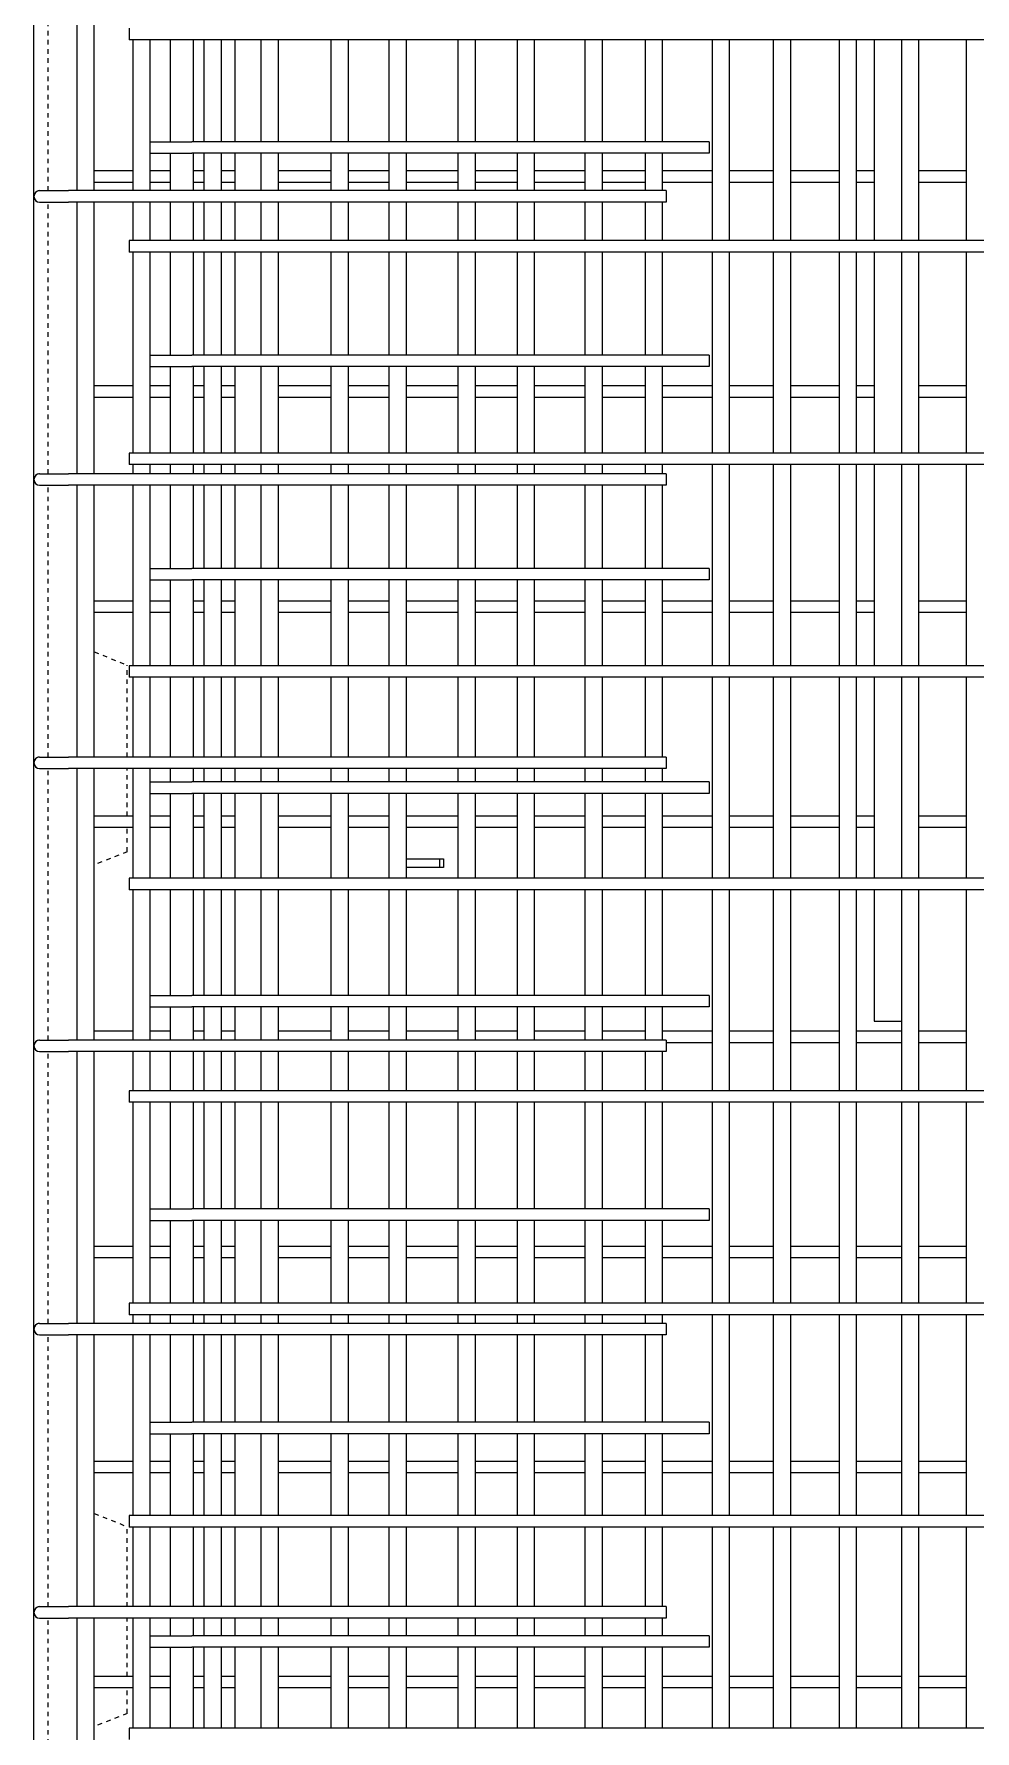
# Model space of a CAD drawing. Header units: millimetres. Extents: x -22025 to -1429, y -2879 to 29261.
# Drawn here: x -20245 to -19590, y 1601 to 2783 of the extents above; entities that cross this region are included whole.
import ezdxf

# ---------------------------------------------------------------- set-up
doc = ezdxf.new("R2010")
doc.units = ezdxf.units.MM
doc.linetypes.add('Dash', pattern=[6.36, 3.18, -3.18])
for name, color, linetype, lineweight in [('A-GENM', 13, 'Continuous', 18), ('A-WALL', 113, 'Continuous', 25), ('A-WALL-HDLN', 110, 'Dash', 25), ('S-RBAR', 171, 'Continuous', 18)]:
    doc.layers.add(name, color=color, linetype=linetype, lineweight=lineweight)

# ---------------------------------------------------------------- blocks, each defined once
blk = doc.blocks.new('RR spread anchor face based - RR-SA-1_4-160-V1-Elevation Front Copy 1')
at = {"layer": 'A-GENM'}
for p, q in [((-19985.3, -447), (-19962.1, -447)), ((-19962.1, -447), (-19959.6, -447)), ((-19962.1, -453), (-19962.1, -447)), ((-19959.6, -447), (-19959.6, -453)), ((-19962.1, -453), (-19985.3, -453)), ((-19959.6, -453), (-19962.1, -453))]:
    blk.add_line(p, q, dxfattribs=at)

msp = doc.modelspace()

# ---------------------------------------------------------------- linework, layer by layer
at = {"layer": 'A-WALL'}
msp.add_line((-20244.6, -1395), (-20244.6, 7660), dxfattribs=at)
at = {"layer": 'A-WALL-HDLN'}
for p, q in [((-20234.6, 2673.4), (-20234.6, 2862.7)), ((-20234.6, 2476.2), (-20234.6, 2665.4)), ((-20234.6, 2279), (-20234.6, 2468.2)), ((-20202.6, 2352.2), (-20179.6, 2343)), ((-20179.6, 2279), (-20179.6, 2343)), ((-20234.6, 2081.8), (-20234.6, 2271)), ((-20179.6, 2237.8), (-20179.6, 2271)), ((-20179.6, 2213), (-20179.6, 2229.8)), ((-20179.6, 2213), (-20202.6, 2203.8)), ((-20234.6, 1884.6), (-20234.6, 2073.8)), ((-20234.6, 1687.3), (-20234.6, 1876.6)), ((-20202.6, 1752.2), (-20179.6, 1743)), ((-20179.6, 1687.3), (-20179.6, 1743)), ((-20234.6, 1490.1), (-20234.6, 1679.3)), ((-20179.6, 1638.7), (-20179.6, 1679.3)), ((-20179.6, 1613), (-20179.6, 1630.7)), ((-20179.6, 1613), (-20202.6, 1603.8))]:
    msp.add_line(p, q, dxfattribs=at)
at = {"layer": 'S-RBAR'}
for p, q in [((-20214.6, 2673.4), (-20214.6, 2862.7)), ((-20202.6, 2673.4), (-20202.6, 2862.7)), ((-20178.4, 2786.5), (-20178.4, 2778.5)), ((-19004.6, 2778.5), (-20178.4, 2778.5)), ((-20175.6, 2673.4), (-20175.6, 2778.5)), ((-20163.6, 2673.4), (-20163.6, 2778.5)), ((-20149.6, 2707.5), (-20149.6, 2778.5)), ((-20133.6, 2707.5), (-20133.6, 2778.5)), ((-20126.1, 2707.5), (-20126.1, 2778.5)), ((-20114.1, 2707.5), (-20114.1, 2778.5)), ((-20104.6, 2707.5), (-20104.6, 2778.5)), ((-20086.4, 2707.5), (-20086.4, 2778.5)), ((-20074.4, 2707.5), (-20074.4, 2778.5)), ((-20037.7, 2707.5), (-20037.7, 2778.5)), ((-20025.7, 2707.5), (-20025.7, 2778.5)), ((-19997.3, 2707.5), (-19997.3, 2778.5)), ((-19985.3, 2707.5), (-19985.3, 2778.5)), ((-19949.3, 2707.5), (-19949.3, 2778.5)), ((-19937.3, 2707.5), (-19937.3, 2778.5)), ((-19908.1, 2707.5), (-19908.1, 2778.5)), ((-19896.1, 2707.5), (-19896.1, 2778.5)), ((-19860.9, 2707.5), (-19860.9, 2778.5)), ((-19848.9, 2707.5), (-19848.9, 2778.5)), ((-19819, 2707.5), (-19819, 2778.5)), ((-19807, 2707.5), (-19807, 2778.5)), ((-19772.4, 2638.6), (-19772.4, 2778.5)), ((-19760.4, 2638.6), (-19760.4, 2778.5)), ((-19729.8, 2638.6), (-19729.8, 2778.5)), ((-19717.8, 2638.6), (-19717.8, 2778.5)), ((-19684, 2638.6), (-19684, 2778.5)), ((-19672, 2638.6), (-19672, 2778.5)), ((-19659.7, 2778.5), (-19659.7, 2638.6)), ((-19640.6, 2638.6), (-19640.6, 2778.5)), ((-19628.6, 2638.6), (-19628.6, 2778.5)), ((-19595.6, 2638.6), (-19595.6, 2778.5)), ((-20164.1, 2707.5), (-20134.6, 2707.5)), ((-19774.6, 2707.5), (-20134.6, 2707.5)), ((-19774.6, 2707.5), (-19774.6, 2699.5)), ((-20164.1, 2699.5), (-20134.6, 2699.5)), ((-20149.6, 2673.4), (-20149.6, 2699.5)), ((-19774.6, 2699.5), (-20134.6, 2699.5)), ((-20133.6, 2673.4), (-20133.6, 2699.5)), ((-20126.1, 2673.4), (-20126.1, 2699.5)), ((-20114.1, 2673.4), (-20114.1, 2699.5)), ((-20104.6, 2673.4), (-20104.6, 2699.5)), ((-20086.4, 2673.4), (-20086.4, 2699.5)), ((-20074.4, 2673.4), (-20074.4, 2699.5)), ((-20037.7, 2673.4), (-20037.7, 2699.5)), ((-20025.7, 2673.4), (-20025.7, 2699.5)), ((-19997.3, 2673.4), (-19997.3, 2699.5)), ((-19985.3, 2673.4), (-19985.3, 2699.5)), ((-19949.3, 2673.4), (-19949.3, 2699.5)), ((-19937.3, 2673.4), (-19937.3, 2699.5)), ((-19908.1, 2673.4), (-19908.1, 2699.5)), ((-19896.1, 2673.4), (-19896.1, 2699.5)), ((-19860.9, 2673.4), (-19860.9, 2699.5)), ((-19848.9, 2673.4), (-19848.9, 2699.5)), ((-19819, 2673.4), (-19819, 2699.5)), ((-19807, 2673.4), (-19807, 2699.5)), ((-20175.8, 2687.2), (-20202.6, 2687.2)), ((-20149.6, 2687.2), (-20163.6, 2687.2)), ((-20126.1, 2687.2), (-20133.6, 2687.2)), ((-20104.6, 2687.2), (-20114.1, 2687.2)), ((-20037.7, 2687.2), (-20074.4, 2687.2)), ((-19997.3, 2687.2), (-20025.7, 2687.2)), ((-19949.3, 2687.2), (-19985.3, 2687.2)), ((-19908.1, 2687.2), (-19937.3, 2687.2)), ((-19860.9, 2687.2), (-19896.1, 2687.2)), ((-19819, 2687.2), (-19848.9, 2687.2)), ((-19772.4, 2687.2), (-19807, 2687.2)), ((-19729.8, 2687.2), (-19760.4, 2687.2)), ((-19684, 2687.2), (-19717.8, 2687.2)), ((-19659.7, 2687.2), (-19672, 2687.2)), ((-19595.6, 2687.2), (-19628.6, 2687.2)), ((-20240.6, 2673.4), (-20220.6, 2673.4)), ((-19804.6, 2673.4), (-20220.6, 2673.4)), ((-20175.8, 2679.2), (-20202.6, 2679.2)), ((-20149.6, 2679.2), (-20163.6, 2679.2)), ((-20126.1, 2679.2), (-20133.6, 2679.2)), ((-20104.6, 2679.2), (-20114.1, 2679.2)), ((-20037.7, 2679.2), (-20074.4, 2679.2)), ((-19997.3, 2679.2), (-20025.7, 2679.2)), ((-19949.3, 2679.2), (-19985.3, 2679.2)), ((-19908.1, 2679.2), (-19937.3, 2679.2)), ((-19860.9, 2679.2), (-19896.1, 2679.2)), ((-19819, 2679.2), (-19848.9, 2679.2)), ((-19772.4, 2679.2), (-19807, 2679.2)), ((-19804.6, 2673.4), (-19804.6, 2665.4)), ((-19729.8, 2679.2), (-19760.4, 2679.2)), ((-19684, 2679.2), (-19717.8, 2679.2)), ((-19659.7, 2679.2), (-19672, 2679.2)), ((-19595.6, 2679.2), (-19628.6, 2679.2)), ((-20240.6, 2665.4), (-20220.6, 2665.4)), ((-19804.6, 2665.4), (-20220.6, 2665.4)), ((-20214.6, 2476.2), (-20214.6, 2665.4)), ((-20202.6, 2476.2), (-20202.6, 2665.4)), ((-20175.6, 2638.6), (-20175.6, 2665.4)), ((-20163.6, 2638.6), (-20163.6, 2665.4)), ((-20149.6, 2638.6), (-20149.6, 2665.4)), ((-20133.6, 2638.6), (-20133.6, 2665.4)), ((-20126.1, 2638.6), (-20126.1, 2665.4)), ((-20114.1, 2638.6), (-20114.1, 2665.4)), ((-20104.6, 2638.6), (-20104.6, 2665.4)), ((-20086.4, 2638.6), (-20086.4, 2665.4)), ((-20074.4, 2638.6), (-20074.4, 2665.4)), ((-20037.7, 2638.6), (-20037.7, 2665.4)), ((-20025.7, 2638.6), (-20025.7, 2665.4)), ((-19997.3, 2638.6), (-19997.3, 2665.4)), ((-19985.3, 2638.6), (-19985.3, 2665.4)), ((-19949.3, 2638.6), (-19949.3, 2665.4)), ((-19937.3, 2638.6), (-19937.3, 2665.4)), ((-19908.1, 2638.6), (-19908.1, 2665.4)), ((-19896.1, 2638.6), (-19896.1, 2665.4)), ((-19860.9, 2638.6), (-19860.9, 2665.4)), ((-19848.9, 2638.6), (-19848.9, 2665.4)), ((-19819, 2638.6), (-19819, 2665.4)), ((-19807, 2638.6), (-19807, 2665.4)), ((-19004.6, 2638.6), (-20178.4, 2638.6)), ((-20178.4, 2638.6), (-20178.4, 2630.6)), ((-19004.6, 2630.6), (-20178.4, 2630.6)), ((-20175.6, 2490.6), (-20175.6, 2630.6)), ((-20163.6, 2490.6), (-20163.6, 2630.6)), ((-20149.6, 2558.9), (-20149.6, 2630.6)), ((-20133.6, 2558.9), (-20133.6, 2630.6)), ((-20126.1, 2558.9), (-20126.1, 2630.6)), ((-20114.1, 2558.9), (-20114.1, 2630.6)), ((-20104.6, 2558.9), (-20104.6, 2630.6)), ((-20086.4, 2558.9), (-20086.4, 2630.6)), ((-20074.4, 2558.9), (-20074.4, 2630.6)), ((-20037.7, 2558.9), (-20037.7, 2630.6)), ((-20025.7, 2558.9), (-20025.7, 2630.6)), ((-19997.3, 2558.9), (-19997.3, 2630.6)), ((-19985.3, 2558.9), (-19985.3, 2630.6)), ((-19949.3, 2558.9), (-19949.3, 2630.6)), ((-19937.3, 2558.9), (-19937.3, 2630.6)), ((-19908.1, 2558.9), (-19908.1, 2630.6)), ((-19896.1, 2558.9), (-19896.1, 2630.6)), ((-19860.9, 2558.9), (-19860.9, 2630.6)), ((-19848.9, 2558.9), (-19848.9, 2630.6)), ((-19819, 2558.9), (-19819, 2630.6)), ((-19807, 2558.9), (-19807, 2630.6)), ((-19772.4, 2490.6), (-19772.4, 2630.6)), ((-19760.4, 2490.6), (-19760.4, 2630.6)), ((-19729.8, 2490.6), (-19729.8, 2630.6)), ((-19717.8, 2490.6), (-19717.8, 2630.6)), ((-19684, 2490.6), (-19684, 2630.6)), ((-19672, 2490.6), (-19672, 2630.6)), ((-19659.7, 2630.6), (-19659.7, 2490.6)), ((-19640.6, 2490.6), (-19640.6, 2630.6)), ((-19628.6, 2490.6), (-19628.6, 2630.6)), ((-19595.6, 2490.6), (-19595.6, 2630.6)), ((-20164.1, 2558.9), (-20134.6, 2558.9)), ((-19774.6, 2558.9), (-20134.6, 2558.9)), ((-19774.6, 2558.9), (-19774.6, 2550.9)), ((-20164.1, 2550.9), (-20134.6, 2550.9)), ((-20149.6, 2490.6), (-20149.6, 2550.9)), ((-19774.6, 2550.9), (-20134.6, 2550.9)), ((-20133.6, 2490.6), (-20133.6, 2550.9)), ((-20126.1, 2490.6), (-20126.1, 2550.9)), ((-20114.1, 2490.6), (-20114.1, 2550.9)), ((-20104.6, 2490.6), (-20104.6, 2550.9)), ((-20086.4, 2490.6), (-20086.4, 2550.9)), ((-20074.4, 2490.6), (-20074.4, 2550.9)), ((-20037.7, 2490.6), (-20037.7, 2550.9)), ((-20025.7, 2490.6), (-20025.7, 2550.9)), ((-19997.3, 2490.6), (-19997.3, 2550.9)), ((-19985.3, 2490.6), (-19985.3, 2550.9)), ((-19949.3, 2490.6), (-19949.3, 2550.9)), ((-19937.3, 2490.6), (-19937.3, 2550.9)), ((-19908.1, 2490.6), (-19908.1, 2550.9)), ((-19896.1, 2490.6), (-19896.1, 2550.9)), ((-19860.9, 2490.6), (-19860.9, 2550.9)), ((-19848.9, 2490.6), (-19848.9, 2550.9)), ((-19819, 2490.6), (-19819, 2550.9)), ((-19807, 2490.6), (-19807, 2550.9)), ((-20175.8, 2537.4), (-20202.6, 2537.4)), ((-20175.8, 2529.4), (-20202.6, 2529.4)), ((-20149.6, 2537.4), (-20163.6, 2537.4)), ((-20149.6, 2529.4), (-20163.6, 2529.4)), ((-20126.1, 2537.4), (-20133.6, 2537.4)), ((-20126.1, 2529.4), (-20133.6, 2529.4)), ((-20104.6, 2537.4), (-20114.1, 2537.4)), ((-20104.6, 2529.4), (-20114.1, 2529.4)), ((-20037.7, 2537.4), (-20074.4, 2537.4)), ((-20037.7, 2529.4), (-20074.4, 2529.4)), ((-19997.3, 2537.4), (-20025.7, 2537.4)), ((-19997.3, 2529.4), (-20025.7, 2529.4)), ((-19949.3, 2537.4), (-19985.3, 2537.4)), ((-19949.3, 2529.4), (-19985.3, 2529.4)), ((-19908.1, 2537.4), (-19937.3, 2537.4)), ((-19908.1, 2529.4), (-19937.3, 2529.4)), ((-19860.9, 2537.4), (-19896.1, 2537.4)), ((-19860.9, 2529.4), (-19896.1, 2529.4)), ((-19819, 2537.4), (-19848.9, 2537.4)), ((-19819, 2529.4), (-19848.9, 2529.4)), ((-19772.4, 2537.4), (-19807, 2537.4)), ((-19772.4, 2529.4), (-19807, 2529.4)), ((-19729.8, 2537.4), (-19760.4, 2537.4)), ((-19729.8, 2529.4), (-19760.4, 2529.4)), ((-19684, 2537.4), (-19717.8, 2537.4)), ((-19684, 2529.4), (-19717.8, 2529.4)), ((-19659.7, 2537.4), (-19672, 2537.4)), ((-19659.7, 2529.4), (-19672, 2529.4)), ((-19595.6, 2537.4), (-19628.6, 2537.4)), ((-19595.6, 2529.4), (-19628.6, 2529.4)), ((-19004.6, 2490.6), (-20178.4, 2490.6)), ((-20178.4, 2490.6), (-20178.4, 2482.6)), ((-19004.6, 2482.6), (-20178.4, 2482.6)), ((-20175.6, 2476.2), (-20175.6, 2482.6)), ((-20163.6, 2476.2), (-20163.6, 2482.6)), ((-20149.6, 2476.2), (-20149.6, 2482.6)), ((-20133.6, 2476.2), (-20133.6, 2482.6)), ((-20126.1, 2476.2), (-20126.1, 2482.6)), ((-20114.1, 2476.2), (-20114.1, 2482.6)), ((-20104.6, 2476.2), (-20104.6, 2482.6)), ((-20086.4, 2476.2), (-20086.4, 2482.6)), ((-20074.4, 2476.2), (-20074.4, 2482.6)), ((-20037.7, 2476.2), (-20037.7, 2482.6)), ((-20025.7, 2476.2), (-20025.7, 2482.6)), ((-19997.3, 2476.2), (-19997.3, 2482.6)), ((-19985.3, 2476.2), (-19985.3, 2482.6)), ((-19949.3, 2476.2), (-19949.3, 2482.6)), ((-19937.3, 2476.2), (-19937.3, 2482.6)), ((-19908.1, 2476.2), (-19908.1, 2482.6)), ((-19896.1, 2476.2), (-19896.1, 2482.6)), ((-19860.9, 2476.2), (-19860.9, 2482.6)), ((-19848.9, 2476.2), (-19848.9, 2482.6)), ((-19819, 2476.2), (-19819, 2482.6)), ((-19807, 2476.2), (-19807, 2482.6)), ((-19772.4, 2342.6), (-19772.4, 2482.6)), ((-19760.4, 2342.6), (-19760.4, 2482.6)), ((-19729.8, 2342.6), (-19729.8, 2482.6)), ((-19717.8, 2342.6), (-19717.8, 2482.6)), ((-19684, 2342.6), (-19684, 2482.6)), ((-19672, 2342.6), (-19672, 2482.6)), ((-19659.7, 2482.6), (-19659.7, 2342.6)), ((-19640.6, 2342.6), (-19640.6, 2482.6)), ((-19628.6, 2342.6), (-19628.6, 2482.6)), ((-19595.6, 2342.6), (-19595.6, 2482.6)), ((-20240.6, 2476.2), (-20220.6, 2476.2)), ((-19804.6, 2476.2), (-20220.6, 2476.2)), ((-19804.6, 2476.2), (-19804.6, 2468.2)), ((-20240.6, 2468.2), (-20220.6, 2468.2)), ((-19804.6, 2468.2), (-20220.6, 2468.2)), ((-20214.6, 2279), (-20214.6, 2468.2)), ((-20202.6, 2279), (-20202.6, 2468.2)), ((-20175.6, 2342.6), (-20175.6, 2468.2)), ((-20163.6, 2342.6), (-20163.6, 2468.2)), ((-20149.6, 2410.3), (-20149.6, 2468.2)), ((-20133.6, 2410.3), (-20133.6, 2468.2)), ((-20126.1, 2410.3), (-20126.1, 2468.2)), ((-20114.1, 2410.3), (-20114.1, 2468.2)), ((-20104.6, 2410.3), (-20104.6, 2468.2)), ((-20086.4, 2410.3), (-20086.4, 2468.2)), ((-20074.4, 2410.3), (-20074.4, 2468.2)), ((-20037.7, 2410.3), (-20037.7, 2468.2)), ((-20025.7, 2410.3), (-20025.7, 2468.2)), ((-19997.3, 2410.3), (-19997.3, 2468.2)), ((-19985.3, 2410.3), (-19985.3, 2468.2)), ((-19949.3, 2410.3), (-19949.3, 2468.2)), ((-19937.3, 2410.3), (-19937.3, 2468.2)), ((-19908.1, 2410.3), (-19908.1, 2468.2)), ((-19896.1, 2410.3), (-19896.1, 2468.2)), ((-19860.9, 2410.3), (-19860.9, 2468.2)), ((-19848.9, 2410.3), (-19848.9, 2468.2)), ((-19819, 2410.3), (-19819, 2468.2)), ((-19807, 2410.3), (-19807, 2468.2)), ((-20164.1, 2410.3), (-20134.6, 2410.3)), ((-20164.1, 2402.3), (-20134.6, 2402.3)), ((-20149.6, 2342.6), (-20149.6, 2402.3)), ((-19774.6, 2410.3), (-20134.6, 2410.3)), ((-19774.6, 2402.3), (-20134.6, 2402.3)), ((-20133.6, 2342.6), (-20133.6, 2402.3)), ((-20126.1, 2342.6), (-20126.1, 2402.3)), ((-20114.1, 2342.6), (-20114.1, 2402.3)), ((-20104.6, 2342.6), (-20104.6, 2402.3)), ((-20086.4, 2342.6), (-20086.4, 2402.3)), ((-20074.4, 2342.6), (-20074.4, 2402.3)), ((-20037.7, 2342.6), (-20037.7, 2402.3)), ((-20025.7, 2342.6), (-20025.7, 2402.3)), ((-19997.3, 2342.6), (-19997.3, 2402.3)), ((-19985.3, 2342.6), (-19985.3, 2402.3)), ((-19949.3, 2342.6), (-19949.3, 2402.3)), ((-19937.3, 2342.6), (-19937.3, 2402.3)), ((-19908.1, 2342.6), (-19908.1, 2402.3)), ((-19896.1, 2342.6), (-19896.1, 2402.3)), ((-19860.9, 2342.6), (-19860.9, 2402.3)), ((-19848.9, 2342.6), (-19848.9, 2402.3)), ((-19819, 2342.6), (-19819, 2402.3)), ((-19807, 2342.6), (-19807, 2402.3)), ((-19774.6, 2410.3), (-19774.6, 2402.3)), ((-20175.8, 2387.6), (-20202.6, 2387.6)), ((-20149.6, 2387.6), (-20163.6, 2387.6)), ((-20126.1, 2387.6), (-20133.6, 2387.6)), ((-20104.6, 2387.6), (-20114.1, 2387.6)), ((-20037.7, 2387.6), (-20074.4, 2387.6)), ((-19997.3, 2387.6), (-20025.7, 2387.6)), ((-19949.3, 2387.6), (-19985.3, 2387.6)), ((-19908.1, 2387.6), (-19937.3, 2387.6)), ((-19860.9, 2387.6), (-19896.1, 2387.6)), ((-19819, 2387.6), (-19848.9, 2387.6)), ((-19772.4, 2387.6), (-19807, 2387.6)), ((-19729.8, 2387.6), (-19760.4, 2387.6)), ((-19684, 2387.6), (-19717.8, 2387.6)), ((-19659.7, 2387.6), (-19672, 2387.6)), ((-19595.6, 2387.6), (-19628.6, 2387.6)), ((-20175.8, 2379.6), (-20202.6, 2379.6)), ((-20149.6, 2379.6), (-20163.6, 2379.6)), ((-20126.1, 2379.6), (-20133.6, 2379.6)), ((-20104.6, 2379.6), (-20114.1, 2379.6)), ((-20037.7, 2379.6), (-20074.4, 2379.6)), ((-19997.3, 2379.6), (-20025.7, 2379.6)), ((-19949.3, 2379.6), (-19985.3, 2379.6)), ((-19908.1, 2379.6), (-19937.3, 2379.6)), ((-19860.9, 2379.6), (-19896.1, 2379.6)), ((-19819, 2379.6), (-19848.9, 2379.6)), ((-19772.4, 2379.6), (-19807, 2379.6)), ((-19729.8, 2379.6), (-19760.4, 2379.6)), ((-19684, 2379.6), (-19717.8, 2379.6)), ((-19659.7, 2379.6), (-19672, 2379.6)), ((-19595.6, 2379.6), (-19628.6, 2379.6)), ((-19004.6, 2342.6), (-20178.4, 2342.6)), ((-20178.4, 2342.6), (-20178.4, 2334.6)), ((-19004.6, 2334.6), (-20178.4, 2334.6)), ((-20175.6, 2279), (-20175.6, 2334.6)), ((-20163.6, 2279), (-20163.6, 2334.6)), ((-20149.6, 2279), (-20149.6, 2334.6)), ((-20133.6, 2279), (-20133.6, 2334.6)), ((-20126.1, 2279), (-20126.1, 2334.6)), ((-20114.1, 2279), (-20114.1, 2334.6)), ((-20104.6, 2279), (-20104.6, 2334.6)), ((-20086.4, 2279), (-20086.4, 2334.6)), ((-20074.4, 2279), (-20074.4, 2334.6)), ((-20037.7, 2279), (-20037.7, 2334.6)), ((-20025.7, 2279), (-20025.7, 2334.6)), ((-19997.3, 2279), (-19997.3, 2334.6)), ((-19985.3, 2279), (-19985.3, 2334.6)), ((-19949.3, 2279), (-19949.3, 2334.6)), ((-19937.3, 2279), (-19937.3, 2334.6)), ((-19908.1, 2279), (-19908.1, 2334.6)), ((-19896.1, 2279), (-19896.1, 2334.6)), ((-19860.9, 2279), (-19860.9, 2334.6)), ((-19848.9, 2279), (-19848.9, 2334.6)), ((-19819, 2279), (-19819, 2334.6)), ((-19807, 2279), (-19807, 2334.6)), ((-19772.4, 2194.6), (-19772.4, 2334.6)), ((-19760.4, 2194.6), (-19760.4, 2334.6)), ((-19729.8, 2194.6), (-19729.8, 2334.6)), ((-19717.8, 2194.6), (-19717.8, 2334.6)), ((-19684, 2194.6), (-19684, 2334.6)), ((-19672, 2194.6), (-19672, 2334.6)), ((-19659.7, 2334.6), (-19659.7, 2194.6)), ((-19640.6, 2194.6), (-19640.6, 2334.6)), ((-19628.6, 2194.6), (-19628.6, 2334.6)), ((-19595.6, 2194.6), (-19595.6, 2334.6)), ((-20240.6, 2279), (-20220.6, 2279)), ((-20240.6, 2271), (-20220.6, 2271)), ((-19804.6, 2279), (-20220.6, 2279)), ((-19804.6, 2271), (-20220.6, 2271)), ((-20214.6, 2081.8), (-20214.6, 2271)), ((-20202.6, 2081.8), (-20202.6, 2271)), ((-20175.6, 2194.6), (-20175.6, 2271)), ((-20163.6, 2194.6), (-20163.6, 2271)), ((-20149.6, 2261.6), (-20149.6, 2271)), ((-20133.6, 2261.6), (-20133.6, 2271)), ((-20126.1, 2261.6), (-20126.1, 2271)), ((-20114.1, 2261.6), (-20114.1, 2271)), ((-20104.6, 2261.6), (-20104.6, 2271)), ((-20086.4, 2261.6), (-20086.4, 2271)), ((-20074.4, 2261.6), (-20074.4, 2271)), ((-20037.7, 2261.6), (-20037.7, 2271)), ((-20025.7, 2261.6), (-20025.7, 2271)), ((-19997.3, 2261.6), (-19997.3, 2271)), ((-19985.3, 2261.6), (-19985.3, 2271)), ((-19949.3, 2261.6), (-19949.3, 2271)), ((-19937.3, 2261.6), (-19937.3, 2271)), ((-19908.1, 2261.6), (-19908.1, 2271)), ((-19896.1, 2261.6), (-19896.1, 2271)), ((-19860.9, 2261.6), (-19860.9, 2271)), ((-19848.9, 2261.6), (-19848.9, 2271)), ((-19819, 2261.6), (-19819, 2271)), ((-19807, 2261.6), (-19807, 2271)), ((-19804.6, 2279), (-19804.6, 2271)), ((-20164.1, 2261.6), (-20134.6, 2261.6)), ((-19774.6, 2261.6), (-20134.6, 2261.6)), ((-19774.6, 2261.6), (-19774.6, 2253.6)), ((-20164.1, 2253.6), (-20134.6, 2253.6)), ((-20149.6, 2194.6), (-20149.6, 2253.6)), ((-19774.6, 2253.6), (-20134.6, 2253.6)), ((-20133.6, 2194.6), (-20133.6, 2253.6)), ((-20126.1, 2194.6), (-20126.1, 2253.6)), ((-20114.1, 2194.6), (-20114.1, 2253.6)), ((-20104.6, 2194.6), (-20104.6, 2253.6)), ((-20086.4, 2194.6), (-20086.4, 2253.6)), ((-20074.4, 2194.6), (-20074.4, 2253.6)), ((-20037.7, 2194.6), (-20037.7, 2253.6)), ((-20025.7, 2194.6), (-20025.7, 2253.6)), ((-19997.3, 2194.6), (-19997.3, 2253.6)), ((-19985.3, 2194.6), (-19985.3, 2253.6)), ((-19949.3, 2194.6), (-19949.3, 2253.6)), ((-19937.3, 2194.6), (-19937.3, 2253.6)), ((-19908.1, 2194.6), (-19908.1, 2253.6)), ((-19896.1, 2194.6), (-19896.1, 2253.6)), ((-19860.9, 2194.6), (-19860.9, 2253.6)), ((-19848.9, 2194.6), (-19848.9, 2253.6)), ((-19819, 2194.6), (-19819, 2253.6)), ((-19807, 2194.6), (-19807, 2253.6)), ((-20175.8, 2237.8), (-20202.6, 2237.8)), ((-20149.6, 2237.8), (-20163.6, 2237.8)), ((-20126.1, 2237.8), (-20133.6, 2237.8)), ((-20104.6, 2237.8), (-20114.1, 2237.8)), ((-20037.7, 2237.8), (-20074.4, 2237.8)), ((-19997.3, 2237.8), (-20025.7, 2237.8)), ((-19949.3, 2237.8), (-19985.3, 2237.8)), ((-19908.1, 2237.8), (-19937.3, 2237.8)), ((-19860.9, 2237.8), (-19896.1, 2237.8)), ((-19819, 2237.8), (-19848.9, 2237.8)), ((-19772.4, 2237.8), (-19807, 2237.8)), ((-19729.8, 2237.8), (-19760.4, 2237.8)), ((-19684, 2237.8), (-19717.8, 2237.8)), ((-19659.7, 2237.8), (-19672, 2237.8)), ((-19595.6, 2237.8), (-19628.6, 2237.8)), ((-20175.8, 2229.8), (-20202.6, 2229.8)), ((-20149.6, 2229.8), (-20163.6, 2229.8)), ((-20126.1, 2229.8), (-20133.6, 2229.8)), ((-20104.6, 2229.8), (-20114.1, 2229.8)), ((-20037.7, 2229.8), (-20074.4, 2229.8)), ((-19997.3, 2229.8), (-20025.7, 2229.8)), ((-19949.3, 2229.8), (-19985.3, 2229.8)), ((-19908.1, 2229.8), (-19937.3, 2229.8)), ((-19860.9, 2229.8), (-19896.1, 2229.8)), ((-19819, 2229.8), (-19848.9, 2229.8)), ((-19772.4, 2229.8), (-19807, 2229.8)), ((-19729.8, 2229.8), (-19760.4, 2229.8)), ((-19684, 2229.8), (-19717.8, 2229.8)), ((-19659.7, 2229.8), (-19672, 2229.8)), ((-19595.6, 2229.8), (-19628.6, 2229.8)), ((-19004.6, 2194.6), (-20178.4, 2194.6)), ((-20178.4, 2194.6), (-20178.4, 2186.6)), ((-19004.6, 2186.6), (-20178.4, 2186.6)), ((-20175.6, 2081.8), (-20175.6, 2186.6)), ((-20163.6, 2081.8), (-20163.6, 2186.6)), ((-20149.6, 2113), (-20149.6, 2186.6)), ((-20133.6, 2113), (-20133.6, 2186.6)), ((-20126.1, 2113), (-20126.1, 2186.6)), ((-20114.1, 2113), (-20114.1, 2186.6)), ((-20104.6, 2113), (-20104.6, 2186.6)), ((-20086.4, 2113), (-20086.4, 2186.6)), ((-20074.4, 2113), (-20074.4, 2186.6)), ((-20037.7, 2113), (-20037.7, 2186.6)), ((-20025.7, 2113), (-20025.7, 2186.6)), ((-19997.3, 2113), (-19997.3, 2186.6)), ((-19985.3, 2113), (-19985.3, 2186.6)), ((-19949.3, 2113), (-19949.3, 2186.6)), ((-19937.3, 2113), (-19937.3, 2186.6)), ((-19908.1, 2113), (-19908.1, 2186.6)), ((-19896.1, 2113), (-19896.1, 2186.6)), ((-19860.9, 2113), (-19860.9, 2186.6)), ((-19848.9, 2113), (-19848.9, 2186.6)), ((-19819, 2113), (-19819, 2186.6)), ((-19807, 2113), (-19807, 2186.6)), ((-19772.4, 2046.6), (-19772.4, 2186.6)), ((-19760.4, 2046.6), (-19760.4, 2186.6)), ((-19729.8, 2046.6), (-19729.8, 2186.6)), ((-19717.8, 2046.6), (-19717.8, 2186.6)), ((-19684, 2046.6), (-19684, 2186.6)), ((-19672, 2046.6), (-19672, 2186.6)), ((-19659.7, 2186.6), (-19659.7, 2095)), ((-19640.6, 2046.6), (-19640.6, 2186.6)), ((-19628.6, 2046.6), (-19628.6, 2186.6)), ((-19595.6, 2046.6), (-19595.6, 2186.6)), ((-20164.1, 2113), (-20134.6, 2113)), ((-20164.1, 2105), (-20134.6, 2105)), ((-20149.6, 2081.8), (-20149.6, 2105)), ((-19774.6, 2113), (-20134.6, 2113)), ((-19774.6, 2105), (-20134.6, 2105)), ((-20133.6, 2081.8), (-20133.6, 2105)), ((-20126.1, 2081.8), (-20126.1, 2105)), ((-20114.1, 2081.8), (-20114.1, 2105)), ((-20104.6, 2081.8), (-20104.6, 2105)), ((-20086.4, 2081.8), (-20086.4, 2105)), ((-20074.4, 2081.8), (-20074.4, 2105)), ((-20037.7, 2081.8), (-20037.7, 2105)), ((-20025.7, 2081.8), (-20025.7, 2105)), ((-19997.3, 2081.8), (-19997.3, 2105)), ((-19985.3, 2081.8), (-19985.3, 2105)), ((-19949.3, 2081.8), (-19949.3, 2105)), ((-19937.3, 2081.8), (-19937.3, 2105)), ((-19908.1, 2081.8), (-19908.1, 2105)), ((-19896.1, 2081.8), (-19896.1, 2105)), ((-19860.9, 2081.8), (-19860.9, 2105)), ((-19848.9, 2081.8), (-19848.9, 2105)), ((-19819, 2081.8), (-19819, 2105)), ((-19807, 2081.8), (-19807, 2105)), ((-19774.6, 2113), (-19774.6, 2105)), ((-19659.7, 2095), (-19640.6, 2095)), ((-20240.6, 2081.8), (-20220.6, 2081.8)), ((-19804.6, 2081.8), (-20220.6, 2081.8)), ((-20175.8, 2088), (-20202.6, 2088)), ((-20149.6, 2088), (-20163.6, 2088)), ((-20126.1, 2088), (-20133.6, 2088)), ((-20104.6, 2088), (-20114.1, 2088)), ((-20037.7, 2088), (-20074.4, 2088)), ((-19997.3, 2088), (-20025.7, 2088)), ((-19949.3, 2088), (-19985.3, 2088)), ((-19908.1, 2088), (-19937.3, 2088)), ((-19860.9, 2088), (-19896.1, 2088)), ((-19819, 2088), (-19848.9, 2088)), ((-19772.4, 2088), (-19807, 2088)), ((-19804.6, 2081.8), (-19804.6, 2073.8)), ((-19729.8, 2088), (-19760.4, 2088)), ((-19684, 2088), (-19717.8, 2088)), ((-19640.6, 2088), (-19672, 2088)), ((-19595.6, 2088), (-19628.6, 2088)), ((-20240.6, 2073.8), (-20220.6, 2073.8)), ((-19804.6, 2073.8), (-20220.6, 2073.8)), ((-20214.6, 1884.6), (-20214.6, 2073.8)), ((-20202.6, 1884.6), (-20202.6, 2073.8)), ((-20175.6, 2046.6), (-20175.6, 2073.8)), ((-20163.6, 2046.6), (-20163.6, 2073.8)), ((-20149.6, 2046.6), (-20149.6, 2073.8)), ((-20133.6, 2046.6), (-20133.6, 2073.8)), ((-20126.1, 2046.6), (-20126.1, 2073.8)), ((-20114.1, 2046.6), (-20114.1, 2073.8)), ((-20104.6, 2046.6), (-20104.6, 2073.8)), ((-20086.4, 2046.6), (-20086.4, 2073.8)), ((-20074.4, 2046.6), (-20074.4, 2073.8)), ((-20037.7, 2046.6), (-20037.7, 2073.8)), ((-20025.7, 2046.6), (-20025.7, 2073.8)), ((-19997.3, 2046.6), (-19997.3, 2073.8)), ((-19985.3, 2046.6), (-19985.3, 2073.8)), ((-19949.3, 2046.6), (-19949.3, 2073.8)), ((-19937.3, 2046.6), (-19937.3, 2073.8)), ((-19908.1, 2046.6), (-19908.1, 2073.8)), ((-19896.1, 2046.6), (-19896.1, 2073.8)), ((-19860.9, 2046.6), (-19860.9, 2073.8)), ((-19848.9, 2046.6), (-19848.9, 2073.8)), ((-19819, 2046.6), (-19819, 2073.8)), ((-19807, 2046.6), (-19807, 2073.8)), ((-19772.4, 2080), (-19804.6, 2080)), ((-19729.8, 2080), (-19760.4, 2080)), ((-19684, 2080), (-19717.8, 2080)), ((-19640.6, 2080), (-19672, 2080)), ((-19595.6, 2080), (-19628.6, 2080)), ((-19004.6, 2046.6), (-20178.4, 2046.6)), ((-20178.4, 2046.6), (-20178.4, 2038.6)), ((-19004.6, 2038.6), (-20178.4, 2038.6)), ((-20175.6, 1898.6), (-20175.6, 2038.6)), ((-20163.6, 1898.6), (-20163.6, 2038.6)), ((-20149.6, 1964.3), (-20149.6, 2038.6)), ((-20133.6, 1964.3), (-20133.6, 2038.6)), ((-20126.1, 1964.3), (-20126.1, 2038.6)), ((-20114.1, 1964.3), (-20114.1, 2038.6)), ((-20104.6, 1964.3), (-20104.6, 2038.6)), ((-20086.4, 1964.3), (-20086.4, 2038.6)), ((-20074.4, 1964.3), (-20074.4, 2038.6)), ((-20037.7, 1964.3), (-20037.7, 2038.6)), ((-20025.7, 1964.3), (-20025.7, 2038.6)), ((-19997.3, 1964.3), (-19997.3, 2038.6)), ((-19985.3, 1964.3), (-19985.3, 2038.6)), ((-19949.3, 1964.3), (-19949.3, 2038.6)), ((-19937.3, 1964.3), (-19937.3, 2038.6)), ((-19908.1, 1964.3), (-19908.1, 2038.6)), ((-19896.1, 1964.3), (-19896.1, 2038.6)), ((-19860.9, 1964.3), (-19860.9, 2038.6)), ((-19848.9, 1964.3), (-19848.9, 2038.6)), ((-19819, 1964.3), (-19819, 2038.6)), ((-19807, 1964.3), (-19807, 2038.6)), ((-19772.4, 1898.6), (-19772.4, 2038.6)), ((-19760.4, 1898.6), (-19760.4, 2038.6)), ((-19729.8, 1898.6), (-19729.8, 2038.6)), ((-19717.8, 1898.6), (-19717.8, 2038.6)), ((-19684, 1898.6), (-19684, 2038.6)), ((-19672, 1898.6), (-19672, 2038.6)), ((-19640.6, 1898.6), (-19640.6, 2038.6)), ((-19628.6, 1898.6), (-19628.6, 2038.6)), ((-19595.6, 1898.6), (-19595.6, 2038.6)), ((-20164.1, 1964.3), (-20134.6, 1964.3)), ((-19774.6, 1964.3), (-20134.6, 1964.3)), ((-19774.6, 1964.3), (-19774.6, 1956.3)), ((-20164.1, 1956.3), (-20134.6, 1956.3)), ((-20149.6, 1898.6), (-20149.6, 1956.3)), ((-19774.6, 1956.3), (-20134.6, 1956.3)), ((-20133.6, 1898.6), (-20133.6, 1956.3)), ((-20126.1, 1898.6), (-20126.1, 1956.3)), ((-20114.1, 1898.6), (-20114.1, 1956.3)), ((-20104.6, 1898.6), (-20104.6, 1956.3)), ((-20086.4, 1898.6), (-20086.4, 1956.3)), ((-20074.4, 1898.6), (-20074.4, 1956.3)), ((-20037.7, 1898.6), (-20037.7, 1956.3)), ((-20025.7, 1898.6), (-20025.7, 1956.3)), ((-19997.3, 1898.6), (-19997.3, 1956.3)), ((-19985.3, 1898.6), (-19985.3, 1956.3)), ((-19949.3, 1898.6), (-19949.3, 1956.3)), ((-19937.3, 1898.6), (-19937.3, 1956.3)), ((-19908.1, 1898.6), (-19908.1, 1956.3)), ((-19896.1, 1898.6), (-19896.1, 1956.3)), ((-19860.9, 1898.6), (-19860.9, 1956.3)), ((-19848.9, 1898.6), (-19848.9, 1956.3)), ((-19819, 1898.6), (-19819, 1956.3)), ((-19807, 1898.6), (-19807, 1956.3)), ((-20175.8, 1938.2), (-20202.6, 1938.2)), ((-20175.8, 1930.2), (-20202.6, 1930.2)), ((-20149.6, 1938.2), (-20163.6, 1938.2)), ((-20149.6, 1930.2), (-20163.6, 1930.2)), ((-20126.1, 1938.2), (-20133.6, 1938.2)), ((-20126.1, 1930.2), (-20133.6, 1930.2)), ((-20104.6, 1938.2), (-20114.1, 1938.2)), ((-20104.6, 1930.2), (-20114.1, 1930.2)), ((-20037.7, 1938.2), (-20074.4, 1938.2)), ((-20037.7, 1930.2), (-20074.4, 1930.2)), ((-19997.3, 1938.2), (-20025.7, 1938.2)), ((-19997.3, 1930.2), (-20025.7, 1930.2)), ((-19949.3, 1938.2), (-19985.3, 1938.2)), ((-19949.3, 1930.2), (-19985.3, 1930.2)), ((-19908.1, 1938.2), (-19937.3, 1938.2)), ((-19908.1, 1930.2), (-19937.3, 1930.2)), ((-19860.9, 1938.2), (-19896.1, 1938.2)), ((-19860.9, 1930.2), (-19896.1, 1930.2)), ((-19819, 1938.2), (-19848.9, 1938.2)), ((-19819, 1930.2), (-19848.9, 1930.2)), ((-19772.4, 1938.2), (-19807, 1938.2)), ((-19772.4, 1930.2), (-19807, 1930.2)), ((-19729.8, 1938.2), (-19760.4, 1938.2)), ((-19729.8, 1930.2), (-19760.4, 1930.2)), ((-19684, 1938.2), (-19717.8, 1938.2)), ((-19684, 1930.2), (-19717.8, 1930.2)), ((-19640.6, 1938.2), (-19672, 1938.2)), ((-19640.6, 1930.2), (-19672, 1930.2)), ((-19595.6, 1938.2), (-19628.6, 1938.2)), ((-19595.6, 1930.2), (-19628.6, 1930.2)), ((-19004.6, 1898.6), (-20178.4, 1898.6)), ((-20178.4, 1898.6), (-20178.4, 1890.6)), ((-20240.6, 1884.6), (-20220.6, 1884.6)), ((-19804.6, 1884.6), (-20220.6, 1884.6)), ((-19004.6, 1890.6), (-20178.4, 1890.6)), ((-20175.6, 1884.6), (-20175.6, 1890.6)), ((-20163.6, 1884.6), (-20163.6, 1890.6)), ((-20149.6, 1884.6), (-20149.6, 1890.6)), ((-20133.6, 1884.6), (-20133.6, 1890.6)), ((-20126.1, 1884.6), (-20126.1, 1890.6)), ((-20114.1, 1884.6), (-20114.1, 1890.6)), ((-20104.6, 1884.6), (-20104.6, 1890.6)), ((-20086.4, 1884.6), (-20086.4, 1890.6)), ((-20074.4, 1884.6), (-20074.4, 1890.6)), ((-20037.7, 1884.6), (-20037.7, 1890.6)), ((-20025.7, 1884.6), (-20025.7, 1890.6)), ((-19997.3, 1884.6), (-19997.3, 1890.6)), ((-19985.3, 1884.6), (-19985.3, 1890.6)), ((-19949.3, 1884.6), (-19949.3, 1890.6)), ((-19937.3, 1884.6), (-19937.3, 1890.6)), ((-19908.1, 1884.6), (-19908.1, 1890.6)), ((-19896.1, 1884.6), (-19896.1, 1890.6)), ((-19860.9, 1884.6), (-19860.9, 1890.6)), ((-19848.9, 1884.6), (-19848.9, 1890.6)), ((-19819, 1884.6), (-19819, 1890.6)), ((-19807, 1884.6), (-19807, 1890.6)), ((-19804.6, 1884.6), (-19804.6, 1876.6)), ((-19772.4, 1750.7), (-19772.4, 1890.6)), ((-19760.4, 1750.7), (-19760.4, 1890.6)), ((-19729.8, 1750.7), (-19729.8, 1890.6)), ((-19717.8, 1750.7), (-19717.8, 1890.6)), ((-19684, 1750.7), (-19684, 1890.6)), ((-19672, 1750.7), (-19672, 1890.6)), ((-19640.6, 1750.7), (-19640.6, 1890.6)), ((-19628.6, 1750.7), (-19628.6, 1890.6)), ((-19595.6, 1750.7), (-19595.6, 1890.6)), ((-20240.6, 1876.6), (-20220.6, 1876.6)), ((-19804.6, 1876.6), (-20220.6, 1876.6)), ((-20214.6, 1687.3), (-20214.6, 1876.6)), ((-20202.6, 1687.3), (-20202.6, 1876.6)), ((-20175.6, 1750.7), (-20175.6, 1876.6)), ((-20163.6, 1750.7), (-20163.6, 1876.6)), ((-20149.6, 1815.7), (-20149.6, 1876.6)), ((-20133.6, 1815.7), (-20133.6, 1876.6)), ((-20126.1, 1815.7), (-20126.1, 1876.6)), ((-20114.1, 1815.7), (-20114.1, 1876.6)), ((-20104.6, 1815.7), (-20104.6, 1876.6)), ((-20086.4, 1815.7), (-20086.4, 1876.6)), ((-20074.4, 1815.7), (-20074.4, 1876.6)), ((-20037.7, 1815.7), (-20037.7, 1876.6)), ((-20025.7, 1815.7), (-20025.7, 1876.6)), ((-19997.3, 1815.7), (-19997.3, 1876.6)), ((-19985.3, 1815.7), (-19985.3, 1876.6)), ((-19949.3, 1815.7), (-19949.3, 1876.6)), ((-19937.3, 1815.7), (-19937.3, 1876.6)), ((-19908.1, 1815.7), (-19908.1, 1876.6)), ((-19896.1, 1815.7), (-19896.1, 1876.6)), ((-19860.9, 1815.7), (-19860.9, 1876.6)), ((-19848.9, 1815.7), (-19848.9, 1876.6)), ((-19819, 1815.7), (-19819, 1876.6)), ((-19807, 1815.7), (-19807, 1876.6)), ((-20164.1, 1815.7), (-20134.6, 1815.7)), ((-19774.6, 1815.7), (-20134.6, 1815.7)), ((-19774.6, 1815.7), (-19774.6, 1807.7)), ((-20164.1, 1807.7), (-20134.6, 1807.7)), ((-20149.6, 1750.7), (-20149.6, 1807.7)), ((-19774.6, 1807.7), (-20134.6, 1807.7)), ((-20133.6, 1750.7), (-20133.6, 1807.7)), ((-20126.1, 1750.7), (-20126.1, 1807.7)), ((-20114.1, 1750.7), (-20114.1, 1807.7)), ((-20104.6, 1750.7), (-20104.6, 1807.7)), ((-20086.4, 1750.7), (-20086.4, 1807.7)), ((-20074.4, 1750.7), (-20074.4, 1807.7)), ((-20037.7, 1750.7), (-20037.7, 1807.7)), ((-20025.7, 1750.7), (-20025.7, 1807.7)), ((-19997.3, 1750.7), (-19997.3, 1807.7)), ((-19985.3, 1750.7), (-19985.3, 1807.7)), ((-19949.3, 1750.7), (-19949.3, 1807.7)), ((-19937.3, 1750.7), (-19937.3, 1807.7)), ((-19908.1, 1750.7), (-19908.1, 1807.7)), ((-19896.1, 1750.7), (-19896.1, 1807.7)), ((-19860.9, 1750.7), (-19860.9, 1807.7)), ((-19848.9, 1750.7), (-19848.9, 1807.7)), ((-19819, 1750.7), (-19819, 1807.7)), ((-19807, 1750.7), (-19807, 1807.7)), ((-20175.8, 1788.5), (-20202.6, 1788.5)), ((-20149.6, 1788.5), (-20163.6, 1788.5)), ((-20126.1, 1788.5), (-20133.6, 1788.5)), ((-20104.6, 1788.5), (-20114.1, 1788.5)), ((-20037.7, 1788.5), (-20074.4, 1788.5)), ((-19997.3, 1788.5), (-20025.7, 1788.5)), ((-19949.3, 1788.5), (-19985.3, 1788.5)), ((-19908.1, 1788.5), (-19937.3, 1788.5)), ((-19860.9, 1788.5), (-19896.1, 1788.5)), ((-19819, 1788.5), (-19848.9, 1788.5)), ((-19772.4, 1788.5), (-19807, 1788.5)), ((-19729.8, 1788.5), (-19760.4, 1788.5)), ((-19684, 1788.5), (-19717.8, 1788.5)), ((-19640.6, 1788.5), (-19672, 1788.5)), ((-19595.6, 1788.5), (-19628.6, 1788.5)), ((-20175.8, 1780.5), (-20202.6, 1780.5)), ((-20149.6, 1780.5), (-20163.6, 1780.5)), ((-20126.1, 1780.5), (-20133.6, 1780.5)), ((-20104.6, 1780.5), (-20114.1, 1780.5)), ((-20037.7, 1780.5), (-20074.4, 1780.5)), ((-19997.3, 1780.5), (-20025.7, 1780.5)), ((-19949.3, 1780.5), (-19985.3, 1780.5)), ((-19908.1, 1780.5), (-19937.3, 1780.5)), ((-19860.9, 1780.5), (-19896.1, 1780.5)), ((-19819, 1780.5), (-19848.9, 1780.5)), ((-19772.4, 1780.5), (-19807, 1780.5)), ((-19729.8, 1780.5), (-19760.4, 1780.5)), ((-19684, 1780.5), (-19717.8, 1780.5)), ((-19640.6, 1780.5), (-19672, 1780.5)), ((-19595.6, 1780.5), (-19628.6, 1780.5)), ((-19004.6, 1750.7), (-20178.4, 1750.7)), ((-20178.4, 1750.7), (-20178.4, 1742.7)), ((-19004.6, 1742.7), (-20178.4, 1742.7)), ((-20175.6, 1687.3), (-20175.6, 1742.7)), ((-20163.6, 1687.3), (-20163.6, 1742.7)), ((-20149.6, 1687.3), (-20149.6, 1742.7)), ((-20133.6, 1687.3), (-20133.6, 1742.7)), ((-20126.1, 1687.3), (-20126.1, 1742.7)), ((-20114.1, 1687.3), (-20114.1, 1742.7)), ((-20104.6, 1687.3), (-20104.6, 1742.7)), ((-20086.4, 1687.3), (-20086.4, 1742.7)), ((-20074.4, 1687.3), (-20074.4, 1742.7)), ((-20037.7, 1687.3), (-20037.7, 1742.7)), ((-20025.7, 1687.3), (-20025.7, 1742.7)), ((-19997.3, 1687.3), (-19997.3, 1742.7)), ((-19985.3, 1687.3), (-19985.3, 1742.7)), ((-19949.3, 1687.3), (-19949.3, 1742.7)), ((-19937.3, 1687.3), (-19937.3, 1742.7)), ((-19908.1, 1687.3), (-19908.1, 1742.7)), ((-19896.1, 1687.3), (-19896.1, 1742.7)), ((-19860.9, 1687.3), (-19860.9, 1742.7)), ((-19848.9, 1687.3), (-19848.9, 1742.7)), ((-19819, 1687.3), (-19819, 1742.7)), ((-19807, 1687.3), (-19807, 1742.7)), ((-19772.4, 1602.7), (-19772.4, 1742.7)), ((-19760.4, 1602.7), (-19760.4, 1742.7)), ((-19729.8, 1602.7), (-19729.8, 1742.7)), ((-19717.8, 1602.7), (-19717.8, 1742.7)), ((-19684, 1602.7), (-19684, 1742.7)), ((-19672, 1602.7), (-19672, 1742.7)), ((-19640.6, 1602.7), (-19640.6, 1742.7)), ((-19628.6, 1602.7), (-19628.6, 1742.7)), ((-19595.6, 1602.7), (-19595.6, 1742.7)), ((-20240.6, 1687.3), (-20220.6, 1687.3)), ((-20240.6, 1679.3), (-20220.6, 1679.3)), ((-19804.6, 1687.3), (-20220.6, 1687.3)), ((-19804.6, 1679.3), (-20220.6, 1679.3)), ((-20214.6, 1490.1), (-20214.6, 1679.3)), ((-20202.6, 1490.1), (-20202.6, 1679.3)), ((-20175.6, 1602.7), (-20175.6, 1679.3)), ((-20163.6, 1602.7), (-20163.6, 1679.3)), ((-20149.6, 1667.1), (-20149.6, 1679.3)), ((-20133.6, 1667.1), (-20133.6, 1679.3)), ((-20126.1, 1667.1), (-20126.1, 1679.3)), ((-20114.1, 1667.1), (-20114.1, 1679.3)), ((-20104.6, 1667.1), (-20104.6, 1679.3)), ((-20086.4, 1667.1), (-20086.4, 1679.3)), ((-20074.4, 1667.1), (-20074.4, 1679.3)), ((-20037.7, 1667.1), (-20037.7, 1679.3)), ((-20025.7, 1667.1), (-20025.7, 1679.3)), ((-19997.3, 1667.1), (-19997.3, 1679.3)), ((-19985.3, 1667.1), (-19985.3, 1679.3)), ((-19949.3, 1667.1), (-19949.3, 1679.3)), ((-19937.3, 1667.1), (-19937.3, 1679.3)), ((-19908.1, 1667.1), (-19908.1, 1679.3)), ((-19896.1, 1667.1), (-19896.1, 1679.3)), ((-19860.9, 1667.1), (-19860.9, 1679.3)), ((-19848.9, 1667.1), (-19848.9, 1679.3)), ((-19819, 1667.1), (-19819, 1679.3)), ((-19807, 1667.1), (-19807, 1679.3)), ((-19804.6, 1687.3), (-19804.6, 1679.3)), ((-20164.1, 1667.1), (-20134.6, 1667.1)), ((-19774.6, 1667.1), (-20134.6, 1667.1)), ((-19774.6, 1667.1), (-19774.6, 1659.1)), ((-20164.1, 1659.1), (-20134.6, 1659.1)), ((-20149.6, 1602.7), (-20149.6, 1659.1)), ((-19774.6, 1659.1), (-20134.6, 1659.1)), ((-20133.6, 1602.7), (-20133.6, 1659.1)), ((-20126.1, 1602.7), (-20126.1, 1659.1)), ((-20114.1, 1602.7), (-20114.1, 1659.1)), ((-20104.6, 1602.7), (-20104.6, 1659.1)), ((-20086.4, 1602.7), (-20086.4, 1659.1)), ((-20074.4, 1602.7), (-20074.4, 1659.1)), ((-20037.7, 1602.7), (-20037.7, 1659.1)), ((-20025.7, 1602.7), (-20025.7, 1659.1)), ((-19997.3, 1602.7), (-19997.3, 1659.1)), ((-19985.3, 1602.7), (-19985.3, 1659.1)), ((-19949.3, 1602.7), (-19949.3, 1659.1)), ((-19937.3, 1602.7), (-19937.3, 1659.1)), ((-19908.1, 1602.7), (-19908.1, 1659.1)), ((-19896.1, 1602.7), (-19896.1, 1659.1)), ((-19860.9, 1602.7), (-19860.9, 1659.1)), ((-19848.9, 1602.7), (-19848.9, 1659.1)), ((-19819, 1602.7), (-19819, 1659.1)), ((-19807, 1602.7), (-19807, 1659.1)), ((-20175.6, 1638.7), (-20202.6, 1638.7)), ((-20149.6, 1638.7), (-20163.6, 1638.7)), ((-20126.1, 1638.7), (-20133.6, 1638.7)), ((-20104.6, 1638.7), (-20114.1, 1638.7)), ((-20037.7, 1638.7), (-20074.4, 1638.7)), ((-19997.3, 1638.7), (-20025.7, 1638.7)), ((-19949.3, 1638.7), (-19985.3, 1638.7)), ((-19908.1, 1638.7), (-19937.3, 1638.7)), ((-19860.9, 1638.7), (-19896.1, 1638.7)), ((-19819, 1638.7), (-19848.9, 1638.7)), ((-19772.4, 1638.7), (-19807, 1638.7)), ((-19729.8, 1638.7), (-19760.4, 1638.7)), ((-19684, 1638.7), (-19717.8, 1638.7)), ((-19640.6, 1638.7), (-19672, 1638.7)), ((-19595.6, 1638.7), (-19628.6, 1638.7)), ((-20175.6, 1630.7), (-20202.6, 1630.7)), ((-20149.6, 1630.7), (-20163.6, 1630.7)), ((-20126.1, 1630.7), (-20133.6, 1630.7)), ((-20104.6, 1630.7), (-20114.1, 1630.7)), ((-20037.7, 1630.7), (-20074.4, 1630.7)), ((-19997.3, 1630.7), (-20025.7, 1630.7)), ((-19949.3, 1630.7), (-19985.3, 1630.7)), ((-19908.1, 1630.7), (-19937.3, 1630.7)), ((-19860.9, 1630.7), (-19896.1, 1630.7)), ((-19819, 1630.7), (-19848.9, 1630.7)), ((-19772.4, 1630.7), (-19807, 1630.7)), ((-19729.8, 1630.7), (-19760.4, 1630.7)), ((-19684, 1630.7), (-19717.8, 1630.7)), ((-19640.6, 1630.7), (-19672, 1630.7)), ((-19595.6, 1630.7), (-19628.6, 1630.7)), ((-19004.6, 1602.7), (-20178.4, 1602.7)), ((-20178.4, 1602.7), (-20178.4, 1594.7))]:
    msp.add_line(p, q, dxfattribs=at)
for centre, start, end in [((-20240.6, 2669.4), 90, 270), ((-20240.6, 2669.4), 120, 165), ((-20240.6, 2669.4), 90, 105), ((-20240.6, 2669.4), 195, 240), ((-20240.6, 2472.2), 90, 270), ((-20240.6, 2472.2), 120, 165), ((-20240.6, 2472.2), 195, 240), ((-20240.6, 2472.2), 90, 105), ((-20240.6, 2275), 90, 270), ((-20240.6, 2275), 120, 165), ((-20240.6, 2275), 195, 240), ((-20240.6, 2275), 90, 105), ((-20240.6, 2077.8), 90, 270), ((-20240.6, 2077.8), 120, 165), ((-20240.6, 2077.8), 90, 105), ((-20240.6, 2077.8), 195, 240), ((-20240.6, 1880.6), 90, 270), ((-20240.6, 1880.6), 120, 165), ((-20240.6, 1880.6), 195, 240), ((-20240.6, 1880.6), 90, 105), ((-20240.6, 1683.3), 90, 270), ((-20240.6, 1683.3), 120, 165), ((-20240.6, 1683.3), 195, 240), ((-20240.6, 1683.3), 90, 105)]:
    msp.add_arc(centre, 4, start, end, dxfattribs=at)

# ---------------------------------------------------------------- block references
at = {"layer": 'A-GENM'}
msp.add_blockref('RR spread anchor face based - RR-SA-1_4-160-V1-Elevation Front Copy 1', (0, 2655), dxfattribs=at)

doc.saveas('drawing.dxf')
